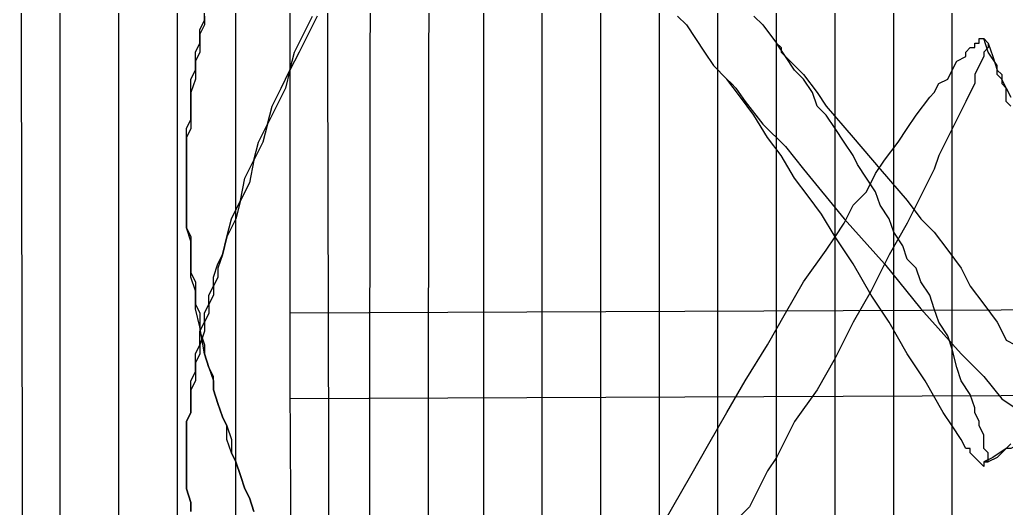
# Model space of a CAD drawing. Header units: millimetres. Extents: x 183355 to 194386, y -190559 to -183233.
# Drawn here: x 186641.9 to 186785.7, y -186467.7 to -186396.5 of the extents above; entities that cross this region are included whole.
import ezdxf

# ---------------------------------------------------------------- set-up
doc = ezdxf.new("R2010")
doc.units = ezdxf.units.MM
doc.header["$LTSCALE"] = 13
doc.layers.add('1', color=4, linetype='Continuous')

# ---------------------------------------------------------------- blocks, each defined once
blk = doc.blocks.new('A$C6BCA710F')
at = {"layer": '1'}
for points in [[(21.01, 525.93), (19.7, 5.25)], [(25.61, 525.93), (25.61, 5.25)], [(34.14, 525.93), (34.14, 5.25)], [(42.68, 525.93), (42.68, 5.25)], [(51.21, 525.93), (51.21, 5.25)], [(65.66, 525.93), (64.35, 5.25)], [(70.25, 525.93), (70.91, 5.25)], [(78.79, 525.93), (79.45, 5.25)], [(87.33, 525.93), (87.33, 5.25)], [(95.86, 525.93), (95.86, 5.25)], [(104.4, 525.27), (104.4, 5.25)], [(112.93, 525.27), (112.93, 5.25)], [(121.47, 525.27), (121.47, 5.25)], [(130, 525.27), (130, 5.25)], [(138.54, 525.27), (138.54, 5.25)], [(147.08, 525.27), (147.08, 5.25)], [(155.61, 525.27), (155.61, 5.25)], [(59.09, 149.7), (59.75, 263.95)], [(160.86, 100.46), (160.21, 101.11), (160.21, 101.77), (159.55, 103.08), (158.89, 104.4), (158.89, 105.71), (158.24, 107.02), (157.58, 108.34), (156.27, 110.96), (154.95, 113.59), (153.64, 116.22), (152.98, 118.19), (151.67, 120.81), (150.36, 123.44), (149.05, 126.06), (146.42, 130.66), (143.79, 135.91), (141.17, 140.51), (138.54, 145.76), (135.91, 150.36), (132.63, 154.95), (130, 160.21), (128.69, 162.18), (127.38, 164.8), (126.06, 167.43), (124.09, 169.4)], [(112.28, 172.03), (114.9, 167.43), (117.53, 162.83), (120.16, 158.24), (122.78, 153.64), (125.41, 149.05), (128.69, 143.79), (131.32, 139.2), (133.94, 134.6), (137.23, 130), (138.54, 128.03), (139.85, 126.06), (141.17, 123.44), (143.14, 121.47), (144.45, 118.84), (145.76, 116.87), (147.73, 114.25), (149.05, 112.28), (150.36, 110.31), (152.33, 107.68), (152.98, 107.02), (153.64, 105.71), (154.95, 105.05), (155.61, 103.74), (156.27, 102.43), (157.58, 101.77), (157.58, 101.11), (158.24, 100.46), (158.89, 100.46), (158.89, 99.8), (159.55, 99.8), (159.55, 99.14), (160.21, 99.14)], [(164.15, 108.99), (163.49, 108.34), (163.49, 107.02), (163.49, 106.37), (162.83, 105.05), (162.18, 104.4), (162.18, 103.08), (160.86, 101.11), (160.21, 99.14)], [(160.86, 99.8), (161.52, 101.77), (162.18, 103.74), (162.83, 104.4), (162.83, 105.71), (163.49, 106.37), (164.15, 107.68)], [(126.72, 95.86), (128.03, 97.17), (130, 99.8), (130.66, 100.46), (130.66, 101.11), (131.97, 102.43), (133.94, 104.4), (135.91, 107.02), (137.23, 108.99), (141.17, 113.59), (145.11, 118.19), (149.05, 122.78), (151.02, 125.41), (152.98, 127.38), (154.95, 130), (156.92, 132.63), (158.24, 135.26), (160.21, 137.88), (162.18, 140.51), (162.83, 141.82), (163.49, 143.14), (164.8, 143.79)], [(45.96, 141.82), (46.62, 143.79), (46.62, 145.11), (47.27, 147.08), (47.93, 149.05), (47.93, 150.36), (48.59, 152.33), (49.24, 154.3), (49.9, 155.61), (50.56, 157.58), (50.56, 159.55), (51.21, 160.86), (51.87, 162.83), (52.53, 164.8), (53.18, 166.12), (53.84, 168.09)], [(53.84, 168.09), (53.18, 166.12), (52.53, 164.8), (51.87, 162.83), (51.21, 160.86), (50.56, 159.55), (49.9, 157.58), (49.9, 155.61), (49.24, 154.3), (48.59, 152.33), (47.93, 150.36), (47.93, 148.39), (47.27, 147.08), (46.62, 145.11), (45.96, 141.17)], [(63.03, 95.86), (61.72, 98.49), (60.41, 101.11), (59.09, 103.74), (58.44, 106.37), (57.12, 108.99), (55.81, 111.62), (55.15, 114.25), (53.84, 116.87), (53.18, 120.16), (51.87, 122.78), (51.21, 125.41), (49.9, 128.03), (49.24, 130.66), (48.59, 132.63), (48.59, 133.94), (47.93, 135.26), (47.93, 136.57), (47.27, 137.88), (47.27, 139.2), (46.62, 140.51), (46.62, 141.82), (45.96, 143.79), (45.96, 145.11), (45.3, 146.42), (45.3, 147.73), (45.3, 149.05), (44.65, 150.36), (44.65, 152.33), (44.65, 153.64), (43.99, 154.95), (43.99, 156.27), (43.99, 157.58), (43.99, 159.55), (43.99, 160.86), (43.99, 162.18), (43.99, 163.49), (43.99, 164.8), (44.65, 166.77), (44.65, 167.43), (44.65, 168.09)], [(44.65, 168.09), (44.65, 167.43), (44.65, 166.77), (43.99, 164.8), (43.99, 163.49), (43.99, 162.18), (43.99, 160.86), (43.99, 159.55), (43.99, 157.58), (43.99, 156.27), (43.99, 154.95), (44.65, 153.64), (44.65, 152.33), (44.65, 150.36), (44.65, 149.05), (45.3, 147.73), (45.3, 146.42), (45.3, 145.11), (45.96, 143.79), (45.96, 141.82), (46.62, 140.51), (46.62, 139.2), (47.27, 137.88), (47.27, 136.57), (47.93, 135.26), (47.93, 133.94), (48.59, 131.97), (49.24, 130.66), (49.9, 128.03), (50.56, 125.41), (51.87, 122.78), (52.53, 119.5), (53.84, 116.87), (54.5, 114.25), (55.81, 111.62), (56.47, 108.99), (57.78, 106.37), (59.09, 103.74), (59.75, 101.11), (61.06, 98.49), (62.38, 95.86)], [(164.15, 158.24), (163.49, 158.89), (161.52, 160.21), (160.21, 160.86), (160.21, 161.52), (159.55, 160.86), (158.89, 160.21), (158.24, 159.55), (158.24, 158.89), (157.58, 158.89), (156.92, 157.58), (155.61, 155.61), (154.3, 153.64), (151.67, 149.05), (149.05, 145.11), (146.42, 140.51), (143.79, 136.57), (141.17, 131.97), (138.54, 128.03), (136.57, 124.75), (134.6, 122.13), (132.63, 119.5), (130.66, 116.22), (128.69, 113.59), (126.72, 110.31), (124.75, 107.68), (122.78, 105.05)], [(160.21, 160.86), (160.86, 160.86), (160.86, 160.21), (160.86, 159.55), (160.21, 158.89), (160.21, 158.24), (160.21, 156.92), (159.55, 155.61), (159.55, 154.95), (158.89, 153.64), (158.89, 152.98), (158.24, 151.02), (156.92, 149.05), (156.27, 147.08), (155.61, 144.45), (154.95, 142.48), (153.64, 140.51), (152.98, 138.54), (152.33, 136.57), (151.02, 134.6), (150.36, 132.63), (149.05, 131.32), (148.39, 129.35), (147.08, 127.38), (146.42, 125.41), (145.11, 123.44), (144.45, 121.47), (143.14, 119.5), (141.82, 117.53), (141.17, 116.22), (139.85, 114.25), (138.54, 112.28), (137.23, 110.31), (135.91, 108.99), (135.26, 107.02), (133.94, 105.05), (132.63, 103.74), (131.32, 101.77), (130, 99.8)], [(165.46, 158.24), (164.15, 158.89), (163.49, 158.89), (162.83, 159.55), (162.18, 160.21), (160.86, 160.86), (160.21, 160.86)], [(122.78, 105.05), (123.44, 105.71), (124.09, 106.37), (125.41, 108.34), (128.03, 111.62), (131.32, 114.9), (133.94, 118.19), (139.85, 125.41), (145.76, 131.97), (151.02, 138.54), (156.92, 145.11), (160.21, 148.39), (162.83, 151.67), (164.8, 152.98), (166.12, 154.95), (167.43, 156.27), (168.09, 157.58), (168.74, 157.58), (169.4, 158.24)], [(208.79, 151.02), (59.09, 151.67)], [(59.09, 5.25), (59.09, 149.7)], [(46.62, 95.86), (46.62, 97.17), (45.96, 98.49), (45.96, 99.8), (45.96, 101.11), (45.3, 102.43), (45.3, 103.74), (45.3, 105.05), (44.65, 107.02), (44.65, 108.34), (44.65, 109.65), (44.65, 110.96), (44.65, 112.28), (43.99, 113.59), (43.99, 114.9), (43.99, 116.87), (43.99, 118.19), (43.99, 119.5), (43.99, 120.81), (43.99, 122.13), (43.99, 123.44), (43.99, 124.75), (43.99, 126.72), (44.65, 128.03), (44.65, 129.35), (44.65, 130.66), (44.65, 131.97), (44.65, 133.29), (45.3, 134.6), (45.3, 135.91), (45.3, 137.88), (45.96, 139.2), (45.96, 140.51), (45.96, 141.82)], [(45.96, 141.17), (45.3, 138.54), (45.3, 135.91), (44.65, 133.94), (44.65, 132.63), (44.65, 131.32), (44.65, 130), (44.65, 128.69), (43.99, 126.72), (43.99, 125.41), (43.99, 124.1), (43.99, 122.78), (43.99, 121.47), (43.99, 119.5), (43.99, 118.19), (43.99, 116.87), (43.99, 115.56), (43.99, 114.25), (43.99, 112.28), (44.65, 110.96), (44.65, 109.65), (44.65, 108.34), (44.65, 107.02), (44.65, 105.05), (45.3, 103.74), (45.3, 102.43), (45.3, 101.11), (45.96, 99.8), (45.96, 97.83), (46.62, 96.52), (46.62, 95.21)], [(208.79, 138.54), (59.09, 139.2)], [(115.56, 95.86), (116.87, 97.17), (118.19, 99.14), (119.5, 101.11), (120.81, 103.08), (122.78, 105.05)], [(160.21, 99.14), (160.86, 99.8)], [(160.86, 99.8), (160.86, 100.46)]]:
    blk.add_lwpolyline(points, dxfattribs=at)

msp = doc.modelspace()

# ---------------------------------------------------------------- block references
at = {"layer": '1', "xscale": -1, "rotation": 180}
msp.add_blockref('A$C6BCA710F', (186622.215, -186300.11), dxfattribs=at)

doc.saveas('drawing.dxf')
